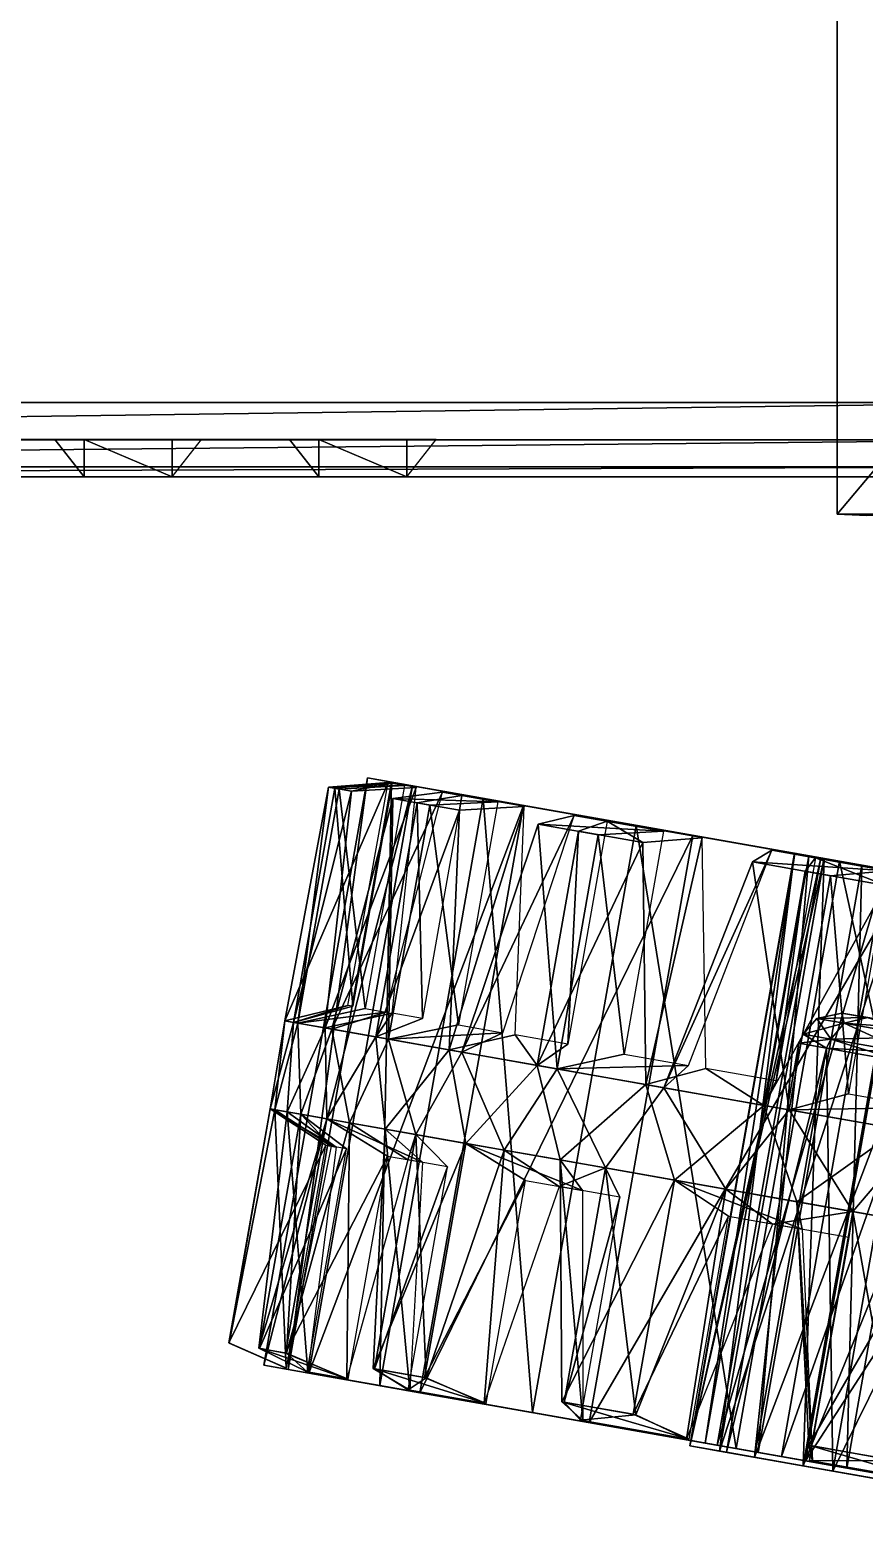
# Model space of a CAD drawing. Extents: x -226 to 261, y -163 to 113.
# Drawn here: x 85.8 to 141.8, y -139.5 to -40 of the extents above; entities that cross this region are included whole.
import ezdxf

# ---------------------------------------------------------------- set-up
doc = ezdxf.new("R2010")
doc.units = 0
doc.header["$MEASUREMENT"] = 0
doc.layers.get('0').update_dxf_attribs({"linetype": 'CONTINUOUS'})

msp = doc.modelspace()

# ---------------------------------------------------------------- linework, layer by layer
for points in [[(140, -72.5, -47.5), (220, -72.5, -47.5), (220, 22.5, -47.5)], [(140, -72.5, -47.5), (220, 22.5, -47.5), (140, 22.5, -47.5)], [(140, 22.5, -47.5), (140, 22.5, -72.5), (140, -72.5, -72.5)], [(140, 22.5, -47.5), (140, -72.5, -72.5), (140, -72.5, -47.5)], [(140, -72.5, -72.5), (140, 22.5, -72.5), (220, 22.5, -72.5)], [(140, -72.5, -72.5), (220, 22.5, -72.5), (220, -72.5, -72.5)], [(155, 15, -5), (-30, 15, -5), (-30, -65, -5)], [(155, -65, -5), (155, 15, -5), (-30, -65, -5)], [(155, -65, -5), (-30, -65, -5), (-29.9999, -67.5225, -5.6832)], [(155, -67.5225, -5.6832), (155, -65, -5), (-29.9999, -67.5225, -5.6832)], [(155, -67.5225, -5.6832), (-29.9999, -67.5225, -5.6832), (-29.9999, -69.3168, -7.4775)], [(155, -69.3168, -7.4775), (155, -67.5225, -5.6832), (-29.9999, -69.3168, -7.4775)], [(87.5, -67.5, -28.4109), (87.5, -67.5, -20), (81.5938, -67.5, -20)], [(81.5938, -67.5, -28.4109), (87.5, -67.5, -28.4109), (81.5938, -67.5, -20)], [(87.5, -67.5, -34.3317), (87.5, -67.5, -25.9209), (81.5938, -67.5, -25.9209)], [(81.5938, -67.5, -34.3317), (87.5, -67.5, -34.3317), (81.5938, -67.5, -25.9209)], [(87.5, -67.5, -40.2526), (87.5, -67.5, -31.8417), (81.5938, -67.5, -31.8417)], [(81.5938, -67.5, -40.2526), (87.5, -67.5, -40.2526), (81.5938, -67.5, -31.8417)], [(87.5, -67.5, -46.1734), (87.5, -67.5, -37.7626), (81.5938, -67.5, -37.7626)], [(81.5938, -67.5, -46.1734), (87.5, -67.5, -46.1734), (81.5938, -67.5, -37.7626)], [(87.5, -67.5, -58.0152), (87.5, -67.5, -49.6043), (81.5938, -67.5, -49.6043)], [(81.5938, -67.5, -58.0152), (87.5, -67.5, -58.0152), (81.5938, -67.5, -49.6043)], [(87.5, -67.5, -63.936), (87.5, -67.5, -55.5251), (81.5938, -67.5, -55.5251)], [(81.5938, -67.5, -63.936), (87.5, -67.5, -63.936), (81.5938, -67.5, -55.5251)], [(87.5, -67.5, -69.8569), (87.5, -67.5, -61.446), (81.5938, -67.5, -61.446)], [(81.5938, -67.5, -69.8569), (87.5, -67.5, -69.8569), (81.5938, -67.5, -61.446)], [(87.5, -67.5, -52.1374), (87.5, -67.5, -43.7152), (81.5938, -67.5, -43.7152)], [(81.5938, -67.5, -52.1374), (87.5, -67.5, -52.1374), (81.5938, -67.5, -43.7152)], [(89.4688, -70, -27.8945), (89.4688, -67.5, -20), (87.5, -67.5, -20)], [(87.5, -67.5, -28.4109), (89.4688, -70, -27.8945), (87.5, -67.5, -20)], [(89.4688, -70, -33.8153), (89.4688, -67.5, -25.9209), (87.5, -67.5, -25.9209)], [(87.5, -67.5, -34.3317), (89.4688, -70, -33.8153), (87.5, -67.5, -25.9209)], [(89.4688, -70, -39.7362), (89.4688, -67.5, -31.8417), (87.5, -67.5, -31.8417)], [(87.5, -67.5, -40.2526), (89.4688, -70, -39.7362), (87.5, -67.5, -31.8417)], [(89.4688, -70, -45.657), (89.4688, -67.5, -37.7626), (87.5, -67.5, -37.7626)], [(87.5, -67.5, -46.1734), (89.4688, -70, -45.657), (87.5, -67.5, -37.7626)], [(89.4688, -70, -57.4987), (89.4688, -67.5, -49.6043), (87.5, -67.5, -49.6043)], [(87.5, -67.5, -58.0152), (89.4688, -70, -57.4987), (87.5, -67.5, -49.6043)], [(89.4688, -70, -63.4196), (89.4688, -67.5, -55.5251), (87.5, -67.5, -55.5251)], [(87.5, -67.5, -63.936), (89.4688, -70, -63.4196), (87.5, -67.5, -55.5251)], [(89.4688, -70, -69.3405), (89.4688, -67.5, -61.446), (87.5, -67.5, -61.446)], [(87.5, -67.5, -69.8569), (89.4688, -70, -69.3405), (87.5, -67.5, -61.446)], [(89.4688, -70, -51.6203), (89.4688, -67.5, -43.7152), (87.5, -67.5, -43.7152)], [(87.5, -67.5, -52.1374), (89.4688, -70, -51.6203), (87.5, -67.5, -43.7152)], [(95.375, -70, -27.8945), (95.375, -67.5, -20), (89.4688, -67.5, -20)], [(89.4688, -70, -27.8945), (95.375, -70, -27.8945), (89.4688, -67.5, -20)], [(95.375, -70, -33.8153), (95.375, -67.5, -25.9209), (89.4688, -67.5, -25.9209)], [(89.4688, -70, -33.8153), (95.375, -70, -33.8153), (89.4688, -67.5, -25.9209)], [(95.375, -70, -39.7362), (95.375, -67.5, -31.8417), (89.4688, -67.5, -31.8417)], [(89.4688, -70, -39.7362), (95.375, -70, -39.7362), (89.4688, -67.5, -31.8417)], [(95.375, -70, -45.657), (95.375, -67.5, -37.7626), (89.4688, -67.5, -37.7626)], [(89.4688, -70, -45.657), (95.375, -70, -45.657), (89.4688, -67.5, -37.7626)], [(95.375, -70, -57.4987), (95.375, -67.5, -49.6043), (89.4688, -67.5, -49.6043)], [(89.4688, -70, -57.4987), (95.375, -70, -57.4987), (89.4688, -67.5, -49.6043)], [(95.375, -70, -63.4196), (95.375, -67.5, -55.5251), (89.4688, -67.5, -55.5251)], [(89.4688, -70, -63.4196), (95.375, -70, -63.4196), (89.4688, -67.5, -55.5251)], [(95.375, -70, -69.3405), (95.375, -67.5, -61.446), (89.4688, -67.5, -61.446)], [(89.4688, -70, -69.3405), (95.375, -70, -69.3405), (89.4688, -67.5, -61.446)], [(95.375, -70, -51.6203), (95.375, -67.5, -43.7152), (89.4688, -67.5, -43.7152)], [(89.4688, -70, -51.6203), (95.375, -70, -51.6203), (89.4688, -67.5, -43.7152)], [(97.3438, -67.5, -28.4109), (97.3438, -67.5, -20), (95.375, -67.5, -20)], [(95.375, -70, -27.8945), (97.3438, -67.5, -28.4109), (95.375, -67.5, -20)], [(97.3438, -67.5, -34.3317), (97.3438, -67.5, -25.9209), (95.375, -67.5, -25.9209)], [(95.375, -70, -33.8153), (97.3438, -67.5, -34.3317), (95.375, -67.5, -25.9209)], [(97.3438, -67.5, -40.2526), (97.3438, -67.5, -31.8417), (95.375, -67.5, -31.8417)], [(95.375, -70, -39.7362), (97.3438, -67.5, -40.2526), (95.375, -67.5, -31.8417)], [(97.3438, -67.5, -46.1734), (97.3438, -67.5, -37.7626), (95.375, -67.5, -37.7626)], [(95.375, -70, -45.657), (97.3438, -67.5, -46.1734), (95.375, -67.5, -37.7626)], [(97.3438, -67.5, -58.0152), (97.3438, -67.5, -49.6043), (95.375, -67.5, -49.6043)], [(95.375, -70, -57.4987), (97.3438, -67.5, -58.0152), (95.375, -67.5, -49.6043)], [(97.3438, -67.5, -63.936), (97.3438, -67.5, -55.5251), (95.375, -67.5, -55.5251)], [(95.375, -70, -63.4196), (97.3438, -67.5, -63.936), (95.375, -67.5, -55.5251)], [(97.3438, -67.5, -69.8569), (97.3438, -67.5, -61.446), (95.375, -67.5, -61.446)], [(95.375, -70, -69.3405), (97.3438, -67.5, -69.8569), (95.375, -67.5, -61.446)], [(97.3438, -67.5, -52.1374), (97.3438, -67.5, -43.7152), (95.375, -67.5, -43.7152)], [(95.375, -70, -51.6203), (97.3438, -67.5, -52.1374), (95.375, -67.5, -43.7152)], [(103.25, -67.5, -28.4109), (103.25, -67.5, -20), (97.3438, -67.5, -20)], [(97.3438, -67.5, -28.4109), (103.25, -67.5, -28.4109), (97.3438, -67.5, -20)], [(103.25, -67.5, -34.3317), (103.25, -67.5, -25.9209), (97.3438, -67.5, -25.9209)], [(97.3438, -67.5, -34.3317), (103.25, -67.5, -34.3317), (97.3438, -67.5, -25.9209)], [(103.25, -67.5, -40.2526), (103.25, -67.5, -31.8417), (97.3438, -67.5, -31.8417)], [(97.3438, -67.5, -40.2526), (103.25, -67.5, -40.2526), (97.3438, -67.5, -31.8417)], [(103.25, -67.5, -46.1734), (103.25, -67.5, -37.7626), (97.3438, -67.5, -37.7626)], [(97.3438, -67.5, -46.1734), (103.25, -67.5, -46.1734), (97.3438, -67.5, -37.7626)], [(103.25, -67.5, -58.0152), (103.25, -67.5, -49.6043), (97.3438, -67.5, -49.6043)], [(97.3438, -67.5, -58.0152), (103.25, -67.5, -58.0152), (97.3438, -67.5, -49.6043)], [(103.25, -67.5, -63.936), (103.25, -67.5, -55.5251), (97.3438, -67.5, -55.5251)], [(97.3438, -67.5, -63.936), (103.25, -67.5, -63.936), (97.3438, -67.5, -55.5251)], [(103.25, -67.5, -69.8569), (103.25, -67.5, -61.446), (97.3438, -67.5, -61.446)], [(97.3438, -67.5, -69.8569), (103.25, -67.5, -69.8569), (97.3438, -67.5, -61.446)], [(103.25, -67.5, -52.1374), (103.25, -67.5, -43.7152), (97.3438, -67.5, -43.7152)], [(97.3438, -67.5, -52.1374), (103.25, -67.5, -52.1374), (97.3438, -67.5, -43.7152)], [(105.219, -70, -27.8945), (105.219, -67.5, -20), (103.25, -67.5, -20)], [(103.25, -67.5, -28.4109), (105.219, -70, -27.8945), (103.25, -67.5, -20)], [(105.219, -70, -33.8153), (105.219, -67.5, -25.9209), (103.25, -67.5, -25.9209)], [(103.25, -67.5, -34.3317), (105.219, -70, -33.8153), (103.25, -67.5, -25.9209)], [(105.219, -70, -39.7362), (105.219, -67.5, -31.8417), (103.25, -67.5, -31.8417)], [(103.25, -67.5, -40.2526), (105.219, -70, -39.7362), (103.25, -67.5, -31.8417)], [(105.219, -70, -45.657), (105.219, -67.5, -37.7626), (103.25, -67.5, -37.7626)], [(103.25, -67.5, -46.1734), (105.219, -70, -45.657), (103.25, -67.5, -37.7626)], [(105.219, -70, -57.4987), (105.219, -67.5, -49.6043), (103.25, -67.5, -49.6043)], [(103.25, -67.5, -58.0152), (105.219, -70, -57.4987), (103.25, -67.5, -49.6043)], [(105.219, -70, -63.4196), (105.219, -67.5, -55.5251), (103.25, -67.5, -55.5251)], [(103.25, -67.5, -63.936), (105.219, -70, -63.4196), (103.25, -67.5, -55.5251)], [(105.219, -70, -69.3405), (105.219, -67.5, -61.446), (103.25, -67.5, -61.446)], [(103.25, -67.5, -69.8569), (105.219, -70, -69.3405), (103.25, -67.5, -61.446)], [(105.219, -70, -51.6203), (105.219, -67.5, -43.7152), (103.25, -67.5, -43.7152)], [(103.25, -67.5, -52.1374), (105.219, -70, -51.6203), (103.25, -67.5, -43.7152)], [(111.125, -70, -27.8945), (111.125, -67.5, -20), (105.219, -67.5, -20)], [(105.219, -70, -27.8945), (111.125, -70, -27.8945), (105.219, -67.5, -20)], [(111.125, -70, -33.8153), (111.125, -67.5, -25.9209), (105.219, -67.5, -25.9209)], [(105.219, -70, -33.8153), (111.125, -70, -33.8153), (105.219, -67.5, -25.9209)], [(111.125, -70, -39.7362), (111.125, -67.5, -31.8417), (105.219, -67.5, -31.8417)], [(105.219, -70, -39.7362), (111.125, -70, -39.7362), (105.219, -67.5, -31.8417)], [(111.125, -70, -45.657), (111.125, -67.5, -37.7626), (105.219, -67.5, -37.7626)], [(105.219, -70, -45.657), (111.125, -70, -45.657), (105.219, -67.5, -37.7626)], [(111.125, -70, -57.4987), (111.125, -67.5, -49.6043), (105.219, -67.5, -49.6043)], [(105.219, -70, -57.4987), (111.125, -70, -57.4987), (105.219, -67.5, -49.6043)], [(111.125, -70, -63.4196), (111.125, -67.5, -55.5251), (105.219, -67.5, -55.5251)], [(105.219, -70, -63.4196), (111.125, -70, -63.4196), (105.219, -67.5, -55.5251)], [(111.125, -70, -69.3405), (111.125, -67.5, -61.446), (105.219, -67.5, -61.446)], [(105.219, -70, -69.3405), (111.125, -70, -69.3405), (105.219, -67.5, -61.446)], [(111.125, -70, -51.6203), (111.125, -67.5, -43.7152), (105.219, -67.5, -43.7152)], [(105.219, -70, -51.6203), (111.125, -70, -51.6203), (105.219, -67.5, -43.7152)], [(113.094, -67.5, -28.4109), (113.094, -67.5, -20), (111.125, -67.5, -20)], [(111.125, -70, -27.8945), (113.094, -67.5, -28.4109), (111.125, -67.5, -20)], [(113.094, -67.5, -34.3317), (113.094, -67.5, -25.9209), (111.125, -67.5, -25.9209)], [(111.125, -70, -33.8153), (113.094, -67.5, -34.3317), (111.125, -67.5, -25.9209)], [(113.094, -67.5, -40.2526), (113.094, -67.5, -31.8417), (111.125, -67.5, -31.8417)], [(111.125, -70, -39.7362), (113.094, -67.5, -40.2526), (111.125, -67.5, -31.8417)], [(113.094, -67.5, -46.1734), (113.094, -67.5, -37.7626), (111.125, -67.5, -37.7626)], [(111.125, -70, -45.657), (113.094, -67.5, -46.1734), (111.125, -67.5, -37.7626)], [(113.094, -67.5, -58.0152), (113.094, -67.5, -49.6043), (111.125, -67.5, -49.6043)], [(111.125, -70, -57.4987), (113.094, -67.5, -58.0152), (111.125, -67.5, -49.6043)], [(113.094, -67.5, -63.936), (113.094, -67.5, -55.5251), (111.125, -67.5, -55.5251)], [(111.125, -70, -63.4196), (113.094, -67.5, -63.936), (111.125, -67.5, -55.5251)], [(113.094, -67.5, -69.8569), (113.094, -67.5, -61.446), (111.125, -67.5, -61.446)], [(111.125, -70, -69.3405), (113.094, -67.5, -69.8569), (111.125, -67.5, -61.446)], [(113.094, -67.5, -52.1374), (113.094, -67.5, -43.7152), (111.125, -67.5, -43.7152)], [(111.125, -70, -51.6203), (113.094, -67.5, -52.1374), (111.125, -67.5, -43.7152)], [(155, -69.3168, -7.4775), (-29.9999, -69.3168, -7.4775), (-29.9999, -70, -10)], [(155, -70, -10), (155, -69.3168, -7.4775), (-29.9999, -70, -10)], [(75.0001, -70, -20), (155, -70, -10), (-29.9999, -70, -10)], [(155, -70, -100), (75.0001, -70, -70), (-29.9999, -70, -100)], [(155, -70, -10), (75.0001, -70, -20), (110, -70, -20)], [(110, -70, -70), (75.0001, -70, -70), (155, -70, -100)], [(155, -70, -10), (110, -70, -20), (111.261, -70, -20.3416)], [(111.261, -70, -69.6584), (110, -70, -70), (155, -70, -100)], [(155, -70, -10), (111.261, -70, -20.3416), (112.158, -70, -21.2387)], [(112.158, -70, -68.7612), (111.261, -70, -69.6584), (155, -70, -100)], [(112.5, -70, -67.5), (112.158, -70, -68.7612), (155, -70, -100)], [(112.5, -70, -22.5), (155, -70, -10), (112.158, -70, -21.2387)], [(112.5, -70, -22.5), (112.5, -70, -67.5), (155, -70, -10)], [(155, -70, -10), (112.5, -70, -67.5), (137.842, -70, -38.7388)], [(112.5, -70, -67.5), (137.5, -70, -40), (137.842, -70, -38.7388)], [(137.5, -70, -40), (112.5, -70, -67.5), (137.5, -70, -80)], [(112.5, -70, -67.5), (137.842, -70, -81.2612), (137.5, -70, -80)], [(112.5, -70, -67.5), (138.739, -70, -82.1584), (137.842, -70, -81.2612)], [(112.5, -70, -67.5), (155, -70, -100), (138.739, -70, -82.1584)], [(137.842, -70, -38.7388), (138.739, -70, -37.8416), (155, -70, -10)], [(138.739, -70, -82.1584), (137.842, -70, -81.2612), (155, -70, -100)], [(138.739, -70, -37.8416), (140, -70, -37.5), (155, -70, -10)], [(140, -70, -82.5), (138.739, -70, -82.1584), (155, -70, -100)], [(140, -70, -37.5), (250, -70, -10), (155, -70, -10)], [(250, -70, -10), (140, -70, -37.5), (220, -70, -37.5)], [(140, -70, -82.5), (155, -70, -100), (250, -70, -90)], [(220, -70, -82.5), (140, -70, -82.5), (250, -70, -90)], [(140, -72.5, -47.5), (140, -72.5, -72.5), (220, -72.5, -72.5)], [(140, -72.5, -47.5), (220, -72.5, -72.5), (220, -72.5, -47.5)], [(140, -72.5, -47.3484), (220, -72.5, -47.3484), (217.997, -72.5568, -47.3484)], [(142.006, -72.5884, -47.3484), (140, -72.5, -47.3484), (217.997, -72.5568, -47.3484)], [(220, -72.5, -47.3484), (140, -72.5, -47.3484), (140, -72.5, -39.8359)], [(220, -72.5, -47.3484), (140, -72.5, -39.8359), (220, -72.5, -39.8359)], [(140, -72.5, -47.3484), (142.006, -72.5884, -47.3484), (142.006, -72.5884, -39.847)], [(140, -72.5, -47.3484), (142.006, -72.5884, -39.847), (140, -72.5, -39.8359)], [(217.997, -72.5568, -39.843), (220, -72.5, -39.8359), (140, -72.5, -39.8359)], [(217.997, -72.5568, -39.843), (140, -72.5, -39.8359), (142.006, -72.5884, -39.847)], [(217.997, -72.5568, -72.6516), (220, -72.5, -72.6516), (140, -72.5, -72.6516)], [(217.997, -72.5568, -72.6516), (140, -72.5, -72.6516), (142.006, -72.5884, -72.6516)], [(140, -72.5, -80.1641), (140, -72.5, -72.6516), (220, -72.5, -72.6516)], [(220, -72.5, -80.1641), (140, -72.5, -80.1641), (220, -72.5, -72.6516)], [(142.006, -72.5884, -80.153), (142.006, -72.5884, -72.6516), (140, -72.5, -72.6516)], [(140, -72.5, -80.1641), (142.006, -72.5884, -80.153), (140, -72.5, -72.6516)], [(140, -72.5, -80.1641), (220, -72.5, -80.1641), (217.997, -72.5568, -80.157)], [(142.006, -72.5884, -80.153), (140, -72.5, -80.1641), (217.997, -72.5568, -80.157)], [(111.499, -90.73, -39.477), (108.484, -90.1984, -57.2663), (101.538, -129.591, -57.2663)], [(108.484, -90.1984, -57.2663), (103.16, -129.877, -75.242), (101.538, -129.591, -57.2663)], [(102.935, -106.492, -60.4199), (107.168, -105.454, -58.834), (109.873, -90.5042, -62.808)], [(105.868, -90.8128, -64.63), (102.935, -106.492, -60.4199), (109.873, -90.5042, -62.808)], [(108.484, -90.1984, -57.2663), (110.106, -90.4843, -75.242), (103.16, -129.877, -75.242)], [(110.106, -90.4843, -75.242), (109.308, -130.961, -92.1789), (103.16, -129.877, -75.242)], [(105.868, -90.8128, -64.63), (109.873, -90.5042, -62.808), (110.972, -90.698, -72.4543)], [(106.299, -90.8888, -50.1495), (110.144, -90.5519, -52.6683), (107.505, -105.513, -52.6683)], [(106.299, -90.8888, -50.1495), (107.406, -91.084, -43.7143), (110.144, -90.5519, -52.6683)], [(107.406, -91.084, -43.7143), (111.755, -90.836, -43.1181), (110.144, -90.5519, -52.6683)], [(111.499, -90.73, -39.477), (137.166, -95.2557, -58.4186), (108.484, -90.1984, -57.2663)], [(108.484, -90.1984, -57.2663), (137.166, -95.2557, -58.4186), (138.104, -95.4211, -68.8172)], [(108.484, -90.1984, -57.2663), (138.104, -95.4211, -68.8172), (110.106, -90.4843, -75.242)], [(110.106, -90.4843, -75.242), (116.254, -91.5684, -92.1788), (109.308, -130.961, -92.1789)], [(110.106, -90.4843, -75.242), (138.104, -95.4211, -68.8172), (141.66, -96.0482, -78.6149)], [(110.106, -90.4843, -75.242), (141.66, -96.0482, -78.6149), (116.254, -91.5684, -92.1788)], [(111.499, -90.73, -39.477), (101.538, -129.591, -57.2663), (104.554, -130.122, -39.4771)], [(102.935, -106.492, -60.4199), (105.868, -90.8128, -64.63), (103.82, -106.648, -71.1376)], [(103.53, -106.597, -50.1495), (106.299, -90.8888, -50.1495), (107.505, -105.513, -52.6683)], [(107.406, -91.084, -43.7143), (106.299, -90.8888, -50.1495), (103.53, -106.597, -50.1495)], [(105.643, -106.969, -39.6459), (107.406, -91.084, -43.7143), (103.53, -106.597, -50.1495)], [(105.868, -90.8128, -64.63), (106.59, -90.94, -71.1376), (103.82, -106.648, -71.1376)], [(103.82, -106.648, -71.1376), (106.59, -90.94, -71.1376), (108.334, -105.66, -72.4543)], [(118.946, -92.0431, -23.0863), (111.499, -90.73, -39.477), (104.554, -130.122, -39.4771)], [(105.643, -106.969, -39.6459), (110.15, -105.98, -39.3034), (111.755, -90.836, -43.1181)], [(107.406, -91.084, -43.7143), (105.643, -106.969, -39.6459), (111.755, -90.836, -43.1181)], [(106.59, -90.94, -71.1376), (105.868, -90.8128, -64.63), (110.972, -90.698, -72.4543)], [(106.089, -107.048, -81.1563), (109.714, -105.903, -78.4633), (113.514, -91.1462, -82.2477)], [(110.177, -91.5726, -85.1357), (106.089, -107.048, -81.1563), (113.514, -91.1462, -82.2477)], [(106.59, -90.94, -71.1376), (110.972, -90.698, -72.4543), (108.334, -105.66, -72.4543)], [(110.177, -91.5726, -85.1357), (113.514, -91.1462, -82.2477), (117.227, -91.8008, -91.1438)], [(118.946, -92.0431, -23.0863), (138.91, -95.5632, -48.1278), (111.499, -90.73, -39.477)], [(111.499, -90.73, -39.477), (138.91, -95.5632, -48.1278), (137.166, -95.2557, -58.4186)], [(111.817, -91.8617, -30.0297), (114.813, -91.3753, -33.5212), (112.175, -106.337, -33.5212)], [(111.817, -91.8617, -30.0297), (114.652, -92.3616, -24.2304), (114.813, -91.3753, -33.5212)], [(114.652, -92.3616, -24.2304), (118.992, -92.1121, -24.8975), (114.813, -91.3753, -33.5212)], [(118.946, -92.0431, -23.0863), (104.554, -130.122, -39.4771), (112, -131.435, -23.0863)], [(106.089, -107.048, -81.1563), (110.177, -91.5726, -85.1357), (109.893, -107.718, -91.1405)], [(109.047, -107.569, -30.0297), (111.817, -91.8617, -30.0297), (112.175, -106.337, -33.5212)], [(114.652, -92.3616, -24.2304), (111.817, -91.8617, -30.0297), (109.047, -107.569, -30.0297)], [(113.968, -108.437, -20.6572), (114.652, -92.3616, -24.2304), (109.047, -107.569, -30.0297)], [(116.254, -91.5684, -92.1788), (119.564, -132.769, -106.923), (109.308, -130.961, -92.1789)], [(110.177, -91.5726, -85.1357), (112.662, -92.0108, -91.1405), (109.893, -107.718, -91.1405)], [(109.893, -107.718, -91.1405), (112.662, -92.0108, -91.1405), (114.588, -106.762, -91.1438)], [(112.662, -92.0108, -91.1405), (110.177, -91.5726, -85.1357), (117.227, -91.8008, -91.1438)], [(130.317, -94.0481, -9.2112), (118.946, -92.0431, -23.0863), (112, -131.435, -23.0863)], [(112.662, -92.0108, -91.1405), (117.227, -91.8008, -91.1438), (114.588, -106.762, -91.1438)], [(113.968, -108.437, -20.6572), (118.396, -107.434, -21.5704), (118.992, -92.1121, -24.8975)], [(114.652, -92.3616, -24.2304), (113.968, -108.437, -20.6572), (118.992, -92.1121, -24.8975)], [(116.254, -91.5684, -92.1788), (126.51, -93.3768, -106.923), (119.564, -132.769, -106.923)], [(116.254, -91.5684, -92.1788), (141.66, -96.0482, -78.6149), (147.593, -97.0943, -87.144)], [(116.254, -91.5684, -92.1788), (147.593, -97.0943, -87.144), (126.51, -93.3768, -106.923)], [(130.317, -94.0481, -9.2112), (143.218, -96.3228, -38.6461), (118.946, -92.0431, -23.0863)], [(118.946, -92.0431, -23.0863), (143.218, -96.3228, -38.6461), (138.91, -95.5632, -48.1278)], [(114.824, -108.588, -100.027), (117.565, -107.287, -96.4716), (122.357, -92.7054, -99.7379)], [(119.95, -93.2958, -103.428), (114.824, -108.588, -100.027), (122.357, -92.7054, -99.7379)], [(114.824, -108.588, -100.027), (119.95, -93.2958, -103.428), (121.21, -109.714, -108.412)], [(126.51, -93.3768, -106.923), (133.228, -135.179, -118.469), (119.564, -132.769, -106.923)], [(119.95, -93.2958, -103.428), (122.357, -92.7054, -99.7379), (128.358, -93.7635, -107.121)], [(123.979, -94.0063, -108.412), (119.95, -93.2958, -103.428), (128.358, -93.7635, -107.121)], [(119.95, -93.2958, -103.428), (123.979, -94.0063, -108.412), (121.21, -109.714, -108.412)], [(122.65, -93.7719, -12.5192), (124.569, -93.0954, -16.6645), (121.931, -108.057, -16.6645)], [(122.65, -93.7719, -12.5192), (126.965, -94.5327, -7.8419), (124.569, -93.0954, -16.6645)], [(126.965, -94.5327, -7.8419), (130.95, -94.2206, -9.6871), (124.569, -93.0954, -16.6645)], [(126.51, -93.3768, -106.923), (140.174, -95.7862, -118.469), (133.228, -135.179, -118.469)], [(126.51, -93.3768, -106.923), (147.593, -97.0943, -87.144), (155.498, -98.4881, -93.8232)], [(126.51, -93.3768, -106.923), (155.498, -98.4881, -93.8232), (140.174, -95.7862, -118.469)], [(130.317, -94.0481, -9.2112), (112, -131.435, -23.0863), (123.371, -133.44, -9.2112)], [(119.88, -109.48, -12.5192), (122.65, -93.7719, -12.5192), (121.931, -108.057, -16.6645)], [(126.965, -94.5327, -7.8419), (122.65, -93.7719, -12.5192), (119.88, -109.48, -12.5192)], [(127.178, -110.766, -5.0583), (126.965, -94.5327, -7.8419), (119.88, -109.48, -12.5192)], [(121.21, -109.714, -108.412), (123.979, -94.0063, -108.412), (125.719, -108.725, -107.121)], [(144.837, -96.6083, 1.2027), (130.317, -94.0481, -9.2112), (123.371, -133.44, -9.2112)], [(123.979, -94.0063, -108.412), (128.358, -93.7635, -107.121), (125.719, -108.725, -107.121)], [(126.965, -94.5327, -7.8419), (127.178, -110.766, -5.0583), (130.95, -94.2206, -9.6871)], [(127.178, -110.766, -5.0583), (131.185, -109.689, -7.1191), (130.95, -94.2206, -9.6871)], [(144.837, -96.6083, 1.2027), (149.795, -97.4826, -30.6196), (130.317, -94.0481, -9.2112)], [(130.317, -94.0481, -9.2112), (149.795, -97.4826, -30.6196), (143.218, -96.3228, -38.6461)], [(128.37, -110.977, -115.413), (130.034, -109.486, -111.319), (135.631, -95.046, -113.796)], [(134.33, -95.8314, -117.955), (128.37, -110.977, -115.413), (135.631, -95.046, -113.796)], [(130.126, -134.999, -60), (137.135, -95.2502, -60), (132.118, -135.35, -72.5636)], [(139.127, -95.6014, -47.4364), (137.135, -95.2502, -60), (130.126, -134.999, -60)], [(138.91, -95.5632, -48.1278), (130.22, -134.648, -58.4186), (137.166, -95.2557, -58.4186)], [(137.166, -95.2557, -58.4186), (130.22, -134.648, -58.4186), (131.158, -134.813, -68.8172)], [(137.166, -95.2557, -58.4186), (131.158, -134.813, -68.8172), (138.104, -95.4211, -68.8172)], [(138.104, -95.4211, -68.8172), (131.158, -134.813, -68.8172), (134.714, -135.441, -78.6149)], [(137.135, -95.2502, -60), (139.127, -95.6014, -72.5636), (132.118, -135.35, -72.5636)], [(134.33, -95.8314, -117.955), (135.631, -95.046, -113.796), (143.406, -96.417, -119.07)], [(138.104, -95.4211, -68.8172), (134.714, -135.441, -78.6149), (141.66, -96.0482, -78.6149)], [(137.135, -95.2502, -60), (139.127, -95.6014, -47.4364), (139.127, -95.6014, -72.5636)], [(128.37, -110.977, -115.413), (134.33, -95.8314, -117.955), (136.786, -112.461, -121.513)], [(132.118, -135.35, -47.4364), (139.127, -95.6014, -47.4364), (130.126, -134.999, -60)], [(138.91, -95.5632, -48.1278), (131.964, -134.956, -48.1279), (130.22, -134.648, -58.4186)], [(143.218, -96.3228, -38.6461), (131.964, -134.956, -48.1279), (138.91, -95.5632, -48.1278)], [(143.218, -96.3228, -38.6461), (136.272, -135.715, -38.6461), (131.964, -134.956, -48.1279)], [(132.118, -135.35, -72.5636), (139.127, -95.6014, -72.5636), (137.725, -136.339, -83.6141)], [(144.734, -96.5901, -36.3859), (139.127, -95.6014, -47.4364), (132.118, -135.35, -47.4364)], [(140.174, -95.7862, -118.469), (149.37, -138.025, -126.031), (133.228, -135.179, -118.469)], [(139.556, -96.7529, -121.513), (134.33, -95.8314, -117.955), (143.406, -96.417, -119.07)], [(134.33, -95.8314, -117.955), (139.556, -96.7529, -121.513), (136.786, -112.461, -121.513)], [(141.66, -96.0482, -78.6149), (134.714, -135.441, -78.6149), (140.647, -136.487, -87.144)], [(135.086, -112.161, 0.9508), (137.855, -96.453, 0.9508), (135.926, -110.525, -3.4812)], [(143.28, -97.4095, 4.1479), (137.855, -96.453, 0.9508), (135.086, -112.161, 0.9508)], [(137.855, -96.453, 0.9508), (138.564, -95.5631, -3.4811), (135.926, -110.525, -3.4812)], [(149.795, -97.4826, -30.6196), (136.272, -135.715, -38.6461), (143.218, -96.3228, -38.6461)], [(139.127, -95.6014, -72.5636), (144.734, -96.5902, -83.6142), (137.725, -136.339, -83.6141)], [(137.855, -96.453, 0.9508), (143.28, -97.4095, 4.1479), (138.564, -95.5631, -3.4811)], [(143.28, -97.4095, 4.1479), (146.605, -96.9809, 1.3151), (138.564, -95.5631, -3.4811)], [(144.734, -96.5902, -83.6142), (139.127, -95.6014, -72.5636), (153.272, -98.0956, -92.2836)], [(144.734, -96.5901, -36.3859), (153.272, -98.0956, -27.7164), (139.127, -95.6014, -47.4364)], [(153.272, -98.0956, -92.2836), (139.127, -95.6014, -72.5636), (176.527, -102.196, -100)], [(139.127, -95.6014, -47.4364), (153.272, -98.0956, -27.7164), (139.127, -95.6014, -72.5636)], [(176.527, -102.196, -100), (139.127, -95.6014, -72.5636), (213.927, -108.791, -72.5637)], [(153.272, -98.0956, -27.7164), (213.927, -108.791, -72.5637), (139.127, -95.6014, -72.5636)], [(139.556, -96.7529, -121.513), (143.406, -96.417, -119.07), (140.768, -111.379, -119.07)], [(140.174, -95.7862, -118.469), (156.316, -98.6324, -126.031), (149.37, -138.025, -126.031)], [(140.174, -95.7862, -118.469), (155.498, -98.4881, -93.8232), (164.835, -100.135, -98.1975)], [(140.174, -95.7862, -118.469), (164.835, -100.135, -98.1975), (156.316, -98.6324, -126.031)], [(141.66, -96.0482, -78.6149), (140.647, -136.487, -87.144), (147.593, -97.0943, -87.144)], [(144.837, -96.6083, 1.2027), (123.371, -133.44, -9.2112), (137.891, -136.001, 1.2027)], [(137.725, -136.339, -36.3859), (144.734, -96.5901, -36.3859), (132.118, -135.35, -47.4364)], [(144.138, -113.757, 5.9361), (143.28, -97.4095, 4.1479), (135.086, -112.161, 0.9508)], [(149.795, -97.4826, -30.6196), (142.85, -136.875, -30.6196), (136.272, -135.715, -38.6461)], [(136.786, -112.461, -121.513), (139.556, -96.7529, -121.513), (140.768, -111.379, -119.07)], [(153.272, -98.0956, -27.7164), (144.734, -96.5901, -36.3859), (137.725, -136.339, -36.3859)], [(137.725, -136.339, -83.6141), (144.734, -96.5902, -83.6142), (146.263, -137.844, -92.2836)], [(161.517, -99.5494, 7.4458), (144.837, -96.6083, 1.2027), (137.891, -136.001, 1.2027)], [(147.593, -97.0943, -87.144), (140.647, -136.487, -87.144), (148.552, -137.88, -93.8233)], [(146.263, -137.844, -27.7164), (153.272, -98.0956, -27.7164), (137.725, -136.339, -36.3859)], [(161.517, -99.5494, 7.4458), (137.891, -136.001, 1.2027), (154.571, -138.942, 7.4458)], [(102.935, -106.492, -60.4199), (103.53, -106.597, -50.1495), (107.168, -105.454, -58.834)], [(103.53, -106.597, -50.1495), (107.505, -105.513, -52.6683), (107.168, -105.454, -58.834)], [(101.959, -112.393, -56.4388), (103.53, -106.597, -50.1495), (102.935, -106.492, -60.4199)], [(102.275, -112.449, -67.1894), (101.959, -112.393, -56.4388), (102.935, -106.492, -60.4199)], [(102.275, -112.449, -67.1894), (102.935, -106.492, -60.4199), (103.82, -106.648, -71.1376)], [(103.82, -106.648, -71.1376), (108.334, -105.66, -72.4543), (109.714, -105.903, -78.4633)], [(106.089, -107.048, -81.1563), (103.82, -106.648, -71.1376), (109.714, -105.903, -78.4633)], [(105.643, -106.969, -39.6459), (109.047, -107.569, -30.0297), (110.15, -105.98, -39.3034)], [(109.047, -107.569, -30.0297), (112.175, -106.337, -33.5212), (110.15, -105.98, -39.3034)], [(138.649, -106.33, -60), (137.716, -107.387, -60), (140.471, -106.651, -71.493)], [(139.575, -107.715, -48.2764), (137.716, -107.387, -60), (138.649, -106.33, -60)], [(140.322, -105.967, -60), (138.649, -106.33, -60), (142.066, -106.274, -70.9962)], [(140.471, -106.651, -48.507), (138.649, -106.33, -60), (140.322, -105.967, -60)], [(138.649, -106.33, -60), (140.471, -106.651, -71.493), (142.066, -106.274, -70.9962)], [(140.471, -106.651, -48.507), (139.575, -107.715, -48.2764), (138.649, -106.33, -60)], [(140.322, -105.967, -60), (142.066, -106.274, -70.9962), (153.755, -108.335, -67.0775)], [(152.632, -108.137, -60), (140.322, -105.967, -60), (153.755, -108.335, -67.0775)], [(142.066, -106.274, -49.0038), (140.322, -105.967, -60), (152.632, -108.137, -60)], [(142.066, -106.274, -49.0038), (140.471, -106.651, -48.507), (140.322, -105.967, -60)], [(142.066, -106.274, -70.9962), (140.471, -106.651, -71.493), (146.972, -107.139, -80.6624)], [(145.599, -107.555, -38.4019), (140.471, -106.651, -48.507), (142.066, -106.274, -49.0038)], [(101.959, -112.393, -56.4388), (103.097, -112.594, -46.2238), (103.53, -106.597, -50.1495)], [(104.011, -112.755, -77.3254), (102.275, -112.449, -67.1894), (103.82, -106.648, -71.1376)], [(103.097, -112.594, -46.2238), (105.643, -106.969, -39.6459), (103.53, -106.597, -50.1495)], [(103.097, -112.594, -46.2238), (105.763, -113.064, -35.8665), (105.643, -106.969, -39.6459)], [(104.011, -112.755, -77.3254), (103.82, -106.648, -71.1376), (106.089, -107.048, -81.1563)], [(107.281, -113.332, -87.5187), (104.011, -112.755, -77.3254), (106.089, -107.048, -81.1563)], [(105.763, -113.064, -35.8665), (109.047, -107.569, -30.0297), (105.643, -106.969, -39.6459)], [(107.281, -113.332, -87.5187), (106.089, -107.048, -81.1563), (109.893, -107.718, -91.1405)], [(109.893, -107.718, -91.1405), (114.588, -106.762, -91.1438), (117.565, -107.287, -96.4716)], [(114.824, -108.588, -100.027), (109.893, -107.718, -91.1405), (117.565, -107.287, -96.4716)], [(113.968, -108.437, -20.6572), (119.88, -109.48, -12.5192), (118.396, -107.434, -21.5704)], [(119.88, -109.48, -12.5192), (121.931, -108.057, -16.6645), (118.396, -107.434, -21.5704)], [(137.716, -107.387, -60), (137.426, -107.994, -60), (139.575, -107.715, -71.7236)], [(139.294, -108.324, -48.2201), (137.426, -107.994, -60), (137.716, -107.387, -60)], [(137.716, -107.387, -60), (139.575, -107.715, -71.7236), (140.471, -106.651, -71.493)], [(139.575, -107.715, -48.2764), (139.294, -108.324, -48.2201), (137.716, -107.387, -60)], [(140.471, -106.651, -71.493), (139.575, -107.715, -71.7236), (145.599, -107.555, -81.5981)], [(144.806, -108.638, -37.9678), (139.575, -107.715, -48.2764), (140.471, -106.651, -48.507)], [(140.471, -106.651, -71.493), (145.599, -107.555, -81.5981), (146.972, -107.139, -80.6624)], [(145.599, -107.555, -38.4019), (144.806, -108.638, -37.9678), (140.471, -106.651, -48.507)], [(105.763, -113.064, -35.8665), (109.672, -113.753, -26.4708), (109.047, -107.569, -30.0297)], [(111.736, -114.117, -96.6817), (107.281, -113.332, -87.5187), (109.893, -107.718, -91.1405)], [(109.672, -113.753, -26.4708), (113.968, -108.437, -20.6572), (109.047, -107.569, -30.0297)], [(109.672, -113.753, -26.4708), (115.082, -114.707, -17.4055), (113.968, -108.437, -20.6572)], [(111.736, -114.117, -96.6817), (109.893, -107.718, -91.1405), (114.824, -108.588, -100.027)], [(115.082, -114.707, -17.4055), (119.88, -109.48, -12.5192), (113.968, -108.437, -20.6572)], [(137.426, -107.994, -60), (132.588, -135.433, -60), (139.294, -108.324, -71.7799)], [(134.456, -135.762, -48.2201), (132.588, -135.433, -60), (137.426, -107.994, -60)], [(132.588, -135.433, -60), (134.456, -135.762, -71.7799), (139.294, -108.324, -71.7799)], [(139.294, -108.324, -48.2201), (134.456, -135.762, -48.2201), (137.426, -107.994, -60)], [(139.294, -108.324, -71.7799), (134.456, -135.762, -71.7799), (144.55, -109.251, -82.1383)], [(139.712, -136.689, -37.8617), (134.456, -135.762, -48.2201), (139.294, -108.324, -48.2201)], [(137.426, -107.994, -60), (139.294, -108.324, -71.7799), (139.575, -107.715, -71.7236)], [(139.575, -107.715, -71.7236), (139.294, -108.324, -71.7799), (144.806, -108.638, -82.0322)], [(144.55, -109.251, -37.8617), (139.294, -108.324, -48.2201), (139.575, -107.715, -48.2764)], [(139.294, -108.324, -71.7799), (144.55, -109.251, -82.1383), (144.806, -108.638, -82.0322)], [(144.55, -109.251, -37.8617), (139.712, -136.689, -37.8617), (139.294, -108.324, -48.2201)], [(139.575, -107.715, -71.7236), (144.806, -108.638, -82.0322), (145.599, -107.555, -81.5981)], [(144.806, -108.638, -37.9678), (144.55, -109.251, -37.8617), (139.575, -107.715, -48.2764)], [(117.67, -115.163, -105.428), (111.736, -114.117, -96.6817), (114.824, -108.588, -100.027)], [(117.67, -115.163, -105.428), (114.824, -108.588, -100.027), (121.21, -109.714, -108.412)], [(121.21, -109.714, -108.412), (125.719, -108.725, -107.121), (130.034, -109.486, -111.319)], [(134.456, -135.762, -71.7799), (139.712, -136.689, -82.1383), (144.55, -109.251, -82.1383)], [(144.55, -109.251, -82.1383), (139.712, -136.689, -82.1383), (152.554, -110.662, -90.2657)], [(147.716, -138.1, -29.7342), (139.712, -136.689, -37.8617), (144.55, -109.251, -37.8617)], [(115.082, -114.707, -17.4055), (121.416, -115.824, -9.6265), (119.88, -109.48, -12.5192)], [(124.451, -116.359, -112.834), (117.67, -115.163, -105.428), (121.21, -109.714, -108.412)], [(121.416, -115.824, -9.6265), (127.178, -110.766, -5.0583), (119.88, -109.48, -12.5192)], [(128.37, -110.977, -115.413), (121.21, -109.714, -108.412), (130.034, -109.486, -111.319)], [(124.451, -116.359, -112.834), (121.21, -109.714, -108.412), (128.37, -110.977, -115.413)], [(127.178, -110.766, -5.0583), (135.086, -112.161, 0.9508), (131.185, -109.689, -7.1191)], [(135.086, -112.161, 0.9508), (135.926, -110.525, -3.4812), (131.185, -109.689, -7.1191)], [(121.416, -115.824, -9.6265), (129.098, -117.178, -2.5978), (127.178, -110.766, -5.0583)], [(132.534, -117.784, -119.409), (124.451, -116.359, -112.834), (128.37, -110.977, -115.413)], [(129.098, -117.178, -2.5978), (135.086, -112.161, 0.9508), (127.178, -110.766, -5.0583)], [(132.534, -117.784, -119.409), (128.37, -110.977, -115.413), (136.786, -112.461, -121.513)], [(136.786, -112.461, -121.513), (140.768, -111.379, -119.07), (146.054, -112.311, -121.813)], [(139.712, -136.689, -82.1383), (147.716, -138.1, -90.2657), (152.554, -110.662, -90.2657)], [(101.959, -112.393, -56.4388), (99.1897, -128.101, -56.4388), (105.689, -114.835, -54.6468)], [(99.1985, -128.102, -62.9875), (99.1897, -128.101, -56.4388), (101.959, -112.393, -56.4388)], [(102.275, -112.449, -67.1894), (99.1985, -128.102, -62.9875), (101.959, -112.393, -56.4388)], [(99.1985, -128.102, -62.9875), (102.275, -112.449, -67.1894), (103.035, -129.794, -64.3575)], [(101.959, -112.393, -56.4388), (105.689, -114.835, -54.6468), (106.391, -114.959, -48.5178)], [(103.097, -112.594, -46.2238), (101.959, -112.393, -56.4388), (106.391, -114.959, -48.5178)], [(102.275, -112.449, -67.1894), (106.049, -114.898, -68.3136), (103.035, -129.794, -64.3575)], [(102.275, -112.449, -67.1894), (104.011, -112.755, -77.3254), (106.049, -114.898, -68.3136)], [(129.098, -117.178, -2.5978), (137.312, -118.627, 2.9541), (135.086, -112.161, 0.9508)], [(141.061, -119.288, -124.47), (132.534, -117.784, -119.409), (136.786, -112.461, -121.513)], [(137.312, -118.627, 2.9541), (144.138, -113.757, 5.9361), (135.086, -112.161, 0.9508)], [(145.566, -114.009, -126.085), (136.786, -112.461, -121.513), (146.054, -112.311, -121.813)], [(141.061, -119.288, -124.47), (136.786, -112.461, -121.513), (145.566, -114.009, -126.085)], [(101.194, -128.454, -42.1183), (103.097, -112.594, -46.2238), (104.485, -130.049, -44.6242)], [(103.097, -112.594, -46.2238), (101.194, -128.454, -42.1183), (105.763, -113.064, -35.8665)], [(101.194, -128.454, -42.1183), (102.993, -128.772, -35.8665), (105.763, -113.064, -35.8665)], [(104.011, -112.755, -77.3254), (101.241, -128.463, -77.3254), (107.072, -115.079, -74.4008)], [(103.058, -128.783, -83.592), (101.241, -128.463, -77.3254), (104.011, -112.755, -77.3254)], [(105.763, -113.064, -35.8665), (102.993, -128.772, -35.8665), (109.82, -115.563, -35.3585)], [(107.281, -113.332, -87.5187), (103.058, -128.783, -83.592), (104.011, -112.755, -77.3254)], [(103.058, -128.783, -83.592), (107.281, -113.332, -87.5187), (107.099, -130.51, -83.7045)], [(103.097, -112.594, -46.2238), (106.391, -114.959, -48.5178), (104.485, -130.049, -44.6242)], [(104.011, -112.755, -77.3254), (107.072, -115.079, -74.4008), (106.049, -114.898, -68.3136)], [(105.763, -113.064, -35.8665), (109.82, -115.563, -35.3585), (112.184, -115.98, -29.7228)], [(109.672, -113.753, -26.4708), (105.763, -113.064, -35.8665), (112.184, -115.98, -29.7228)], [(107.281, -113.332, -87.5187), (111.189, -115.805, -87.376), (107.099, -130.51, -83.7045)], [(107.281, -113.332, -87.5187), (111.736, -114.117, -96.6817), (111.189, -115.805, -87.376)], [(108.864, -129.807, -22.82), (109.672, -113.753, -26.4708), (111.321, -131.255, -26.2299)], [(109.672, -113.753, -26.4708), (108.864, -129.807, -22.82), (115.082, -114.707, -17.4055)], [(111.736, -114.117, -96.6817), (108.966, -129.825, -96.6816), (113.846, -116.273, -92.8882)], [(112.43, -130.435, -102.118), (108.966, -129.825, -96.6816), (111.736, -114.117, -96.6817)], [(109.672, -113.753, -26.4708), (112.184, -115.98, -29.7228), (111.321, -131.255, -26.2299)], [(111.736, -114.117, -96.6817), (113.846, -116.273, -92.8882), (111.189, -115.805, -87.376)], [(117.67, -115.163, -105.428), (112.43, -130.435, -102.118), (111.736, -114.117, -96.6817)], [(137.312, -118.627, 2.9541), (146.614, -120.267, 7.4289), (144.138, -113.757, 5.9361)], [(150.61, -120.972, -128.383), (141.061, -119.288, -124.47), (145.566, -114.009, -126.085)], [(99.1897, -128.101, -56.4388), (103.051, -129.797, -54.6468), (105.689, -114.835, -54.6468)], [(101.241, -128.463, -77.3254), (104.434, -130.04, -74.4008), (107.072, -115.079, -74.4008)], [(108.864, -129.807, -22.82), (112.312, -130.415, -17.4055), (115.082, -114.707, -17.4055)], [(115.082, -114.707, -17.4055), (112.312, -130.415, -17.4055), (119.098, -117.199, -18.2048)], [(112.43, -130.435, -102.118), (117.67, -115.163, -105.428), (116.321, -132.136, -100.976)], [(115.082, -114.707, -17.4055), (119.098, -117.199, -18.2048), (122.917, -117.873, -13.538)], [(121.416, -115.824, -9.6265), (115.082, -114.707, -17.4055), (122.917, -117.873, -13.538)], [(117.67, -115.163, -105.428), (121.359, -117.598, -104.047), (116.321, -132.136, -100.976)], [(117.67, -115.163, -105.428), (124.451, -116.359, -112.834), (121.359, -117.598, -104.047)], [(102.993, -128.772, -35.8665), (107.182, -130.525, -35.3585), (109.82, -115.563, -35.3585)], [(108.966, -129.825, -96.6816), (111.208, -131.235, -92.8882), (113.846, -116.273, -92.8882)], [(124.451, -116.359, -112.834), (125.418, -118.314, -108.515), (121.359, -117.598, -104.047)], [(121.416, -115.824, -9.6265), (122.917, -117.873, -13.538), (122.943, -133.304, -10.7361)], [(121.532, -132.04, -6.7336), (121.416, -115.824, -9.6265), (122.943, -133.304, -10.7361)], [(121.416, -115.824, -9.6265), (121.532, -132.04, -6.7336), (129.098, -117.178, -2.5978)], [(124.451, -116.359, -112.834), (121.682, -132.067, -112.834), (125.418, -118.314, -108.515)], [(126.49, -132.915, -116.986), (121.682, -132.067, -112.834), (124.451, -116.359, -112.834)], [(132.534, -117.784, -119.409), (126.49, -132.915, -116.986), (124.451, -116.359, -112.834)], [(112.312, -130.415, -17.4055), (116.46, -132.161, -18.2048), (119.098, -117.199, -18.2048)], [(121.532, -132.04, -6.7336), (126.328, -132.886, -2.5978), (129.098, -117.178, -2.5978)], [(129.098, -117.178, -2.5978), (126.328, -132.886, -2.5978), (132.718, -119.601, -4.6027)], [(129.098, -117.178, -2.5978), (132.718, -119.601, -4.6027), (137.664, -120.473, -1.2699)], [(137.312, -118.627, 2.9541), (129.098, -117.178, -2.5978), (137.664, -120.473, -1.2699)], [(121.682, -132.067, -112.834), (122.78, -133.275, -108.515), (125.418, -118.314, -108.515)], [(126.49, -132.915, -116.986), (132.534, -117.784, -119.409), (129.898, -134.53, -114.714)], [(132.534, -117.784, -119.409), (135.677, -120.123, -116.935), (129.898, -134.53, -114.714)], [(132.534, -117.784, -119.409), (141.061, -119.288, -124.47), (135.677, -120.123, -116.935)], [(141.061, -119.288, -124.47), (140.793, -121.025, -120.005), (135.677, -120.123, -116.935)], [(137.312, -118.627, 2.9541), (137.664, -120.473, -1.2699), (138.353, -136.021, 0.6278)], [(138.106, -134.963, 4.8713), (137.312, -118.627, 2.9541), (138.353, -136.021, 0.6278)], [(137.312, -118.627, 2.9541), (138.106, -134.963, 4.8713), (146.614, -120.267, 7.4289)], [(141.061, -119.288, -124.47), (138.291, -134.995, -124.47), (140.793, -121.025, -120.005)], [(144.037, -136.009, -127.023), (138.291, -134.995, -124.47), (141.061, -119.288, -124.47)], [(150.61, -120.972, -128.383), (144.037, -136.009, -127.023), (141.061, -119.288, -124.47)], [(126.328, -132.886, -2.5978), (130.08, -134.562, -4.6027), (132.718, -119.601, -4.6027)], [(138.106, -134.963, 4.8713), (143.844, -135.975, 7.4289), (146.614, -120.267, 7.4289)], [(138.291, -134.995, -124.47), (138.155, -135.986, -120.005), (140.793, -121.025, -120.005)], [(99.1897, -128.101, -56.4388), (99.1985, -128.102, -62.9875), (103.051, -129.797, -54.6468)], [(99.1985, -128.102, -62.9875), (103.035, -129.794, -64.3575), (103.051, -129.797, -54.6468)], [(101.194, -128.454, -42.1183), (104.485, -130.049, -44.6242), (107.182, -130.525, -35.3585)], [(102.993, -128.772, -35.8665), (101.194, -128.454, -42.1183), (107.182, -130.525, -35.3585)], [(101.241, -128.463, -77.3254), (103.058, -128.783, -83.592), (104.434, -130.04, -74.4008)], [(103.058, -128.783, -83.592), (107.099, -130.51, -83.7045), (104.434, -130.04, -74.4008)], [(104.554, -130.122, -39.4771), (101.538, -129.591, -57.2663), (130.22, -134.648, -58.4186)], [(101.538, -129.591, -57.2663), (103.16, -129.877, -75.242), (131.158, -134.813, -68.8172)], [(101.538, -129.591, -57.2663), (131.158, -134.813, -68.8172), (130.22, -134.648, -58.4186)], [(103.16, -129.877, -75.242), (109.308, -130.961, -92.1789), (134.714, -135.441, -78.6149)], [(103.16, -129.877, -75.242), (134.714, -135.441, -78.6149), (131.158, -134.813, -68.8172)], [(112, -131.435, -23.0863), (104.554, -130.122, -39.4771), (131.964, -134.956, -48.1279)], [(104.554, -130.122, -39.4771), (130.22, -134.648, -58.4186), (131.964, -134.956, -48.1279)], [(108.864, -129.807, -22.82), (111.321, -131.255, -26.2299), (116.46, -132.161, -18.2048)], [(112.312, -130.415, -17.4055), (108.864, -129.807, -22.82), (116.46, -132.161, -18.2048)], [(108.966, -129.825, -96.6816), (112.43, -130.435, -102.118), (111.208, -131.235, -92.8882)], [(109.308, -130.961, -92.1789), (119.564, -132.769, -106.923), (140.647, -136.487, -87.144)], [(109.308, -130.961, -92.1789), (140.647, -136.487, -87.144), (134.714, -135.441, -78.6149)], [(112.43, -130.435, -102.118), (116.321, -132.136, -100.976), (111.208, -131.235, -92.8882)], [(123.371, -133.44, -9.2112), (112, -131.435, -23.0863), (136.272, -135.715, -38.6461)], [(112, -131.435, -23.0863), (131.964, -134.956, -48.1279), (136.272, -135.715, -38.6461)], [(121.532, -132.04, -6.7336), (122.943, -133.304, -10.7361), (130.08, -134.562, -4.6027)], [(126.328, -132.886, -2.5978), (121.532, -132.04, -6.7336), (130.08, -134.562, -4.6027)], [(121.682, -132.067, -112.834), (126.49, -132.915, -116.986), (122.78, -133.275, -108.515)], [(119.564, -132.769, -106.923), (133.228, -135.179, -118.469), (148.552, -137.88, -93.8233)], [(119.564, -132.769, -106.923), (148.552, -137.88, -93.8233), (140.647, -136.487, -87.144)], [(126.49, -132.915, -116.986), (129.898, -134.53, -114.714), (122.78, -133.275, -108.515)], [(137.891, -136.001, 1.2027), (123.371, -133.44, -9.2112), (142.85, -136.875, -30.6196)], [(123.371, -133.44, -9.2112), (136.272, -135.715, -38.6461), (142.85, -136.875, -30.6196)], [(130.126, -134.999, -60), (132.118, -135.35, -72.5636), (134.456, -135.762, -71.7799)], [(132.588, -135.433, -60), (130.126, -134.999, -60), (134.456, -135.762, -71.7799)], [(132.118, -135.35, -47.4364), (130.126, -134.999, -60), (132.588, -135.433, -60)], [(132.118, -135.35, -72.5636), (137.725, -136.339, -83.6141), (139.712, -136.689, -82.1383)], [(134.456, -135.762, -71.7799), (132.118, -135.35, -72.5636), (139.712, -136.689, -82.1383)], [(134.456, -135.762, -48.2201), (132.118, -135.35, -47.4364), (132.588, -135.433, -60)], [(137.725, -136.339, -36.3859), (132.118, -135.35, -47.4364), (134.456, -135.762, -48.2201)], [(133.228, -135.179, -118.469), (149.37, -138.025, -126.031), (157.889, -139.527, -98.1975)], [(133.228, -135.179, -118.469), (157.889, -139.527, -98.1975), (148.552, -137.88, -93.8233)], [(138.106, -134.963, 4.8713), (138.353, -136.021, 0.6278), (146.889, -137.526, 4.4248)], [(143.844, -135.975, 7.4289), (138.106, -134.963, 4.8713), (146.889, -137.526, 4.4248)], [(138.291, -134.995, -124.47), (144.037, -136.009, -127.023), (138.155, -135.986, -120.005)], [(139.712, -136.689, -37.8617), (137.725, -136.339, -36.3859), (134.456, -135.762, -48.2201)], [(137.725, -136.339, -83.6141), (146.263, -137.844, -92.2836), (147.716, -138.1, -90.2657)], [(139.712, -136.689, -82.1383), (137.725, -136.339, -83.6141), (147.716, -138.1, -90.2657)], [(146.263, -137.844, -27.7164), (137.725, -136.339, -36.3859), (139.712, -136.689, -37.8617)], [(154.571, -138.942, 7.4458), (137.891, -136.001, 1.2027), (151.249, -138.356, -24.5954)], [(137.891, -136.001, 1.2027), (142.85, -136.875, -30.6196), (151.249, -138.356, -24.5954)], [(144.037, -136.009, -127.023), (146.679, -137.489, -123.846), (138.155, -135.986, -120.005)], [(147.716, -138.1, -29.7342), (146.263, -137.844, -27.7164), (139.712, -136.689, -37.8617)]]:
    msp.add_3dface(points)

doc.saveas('drawing.dxf')
